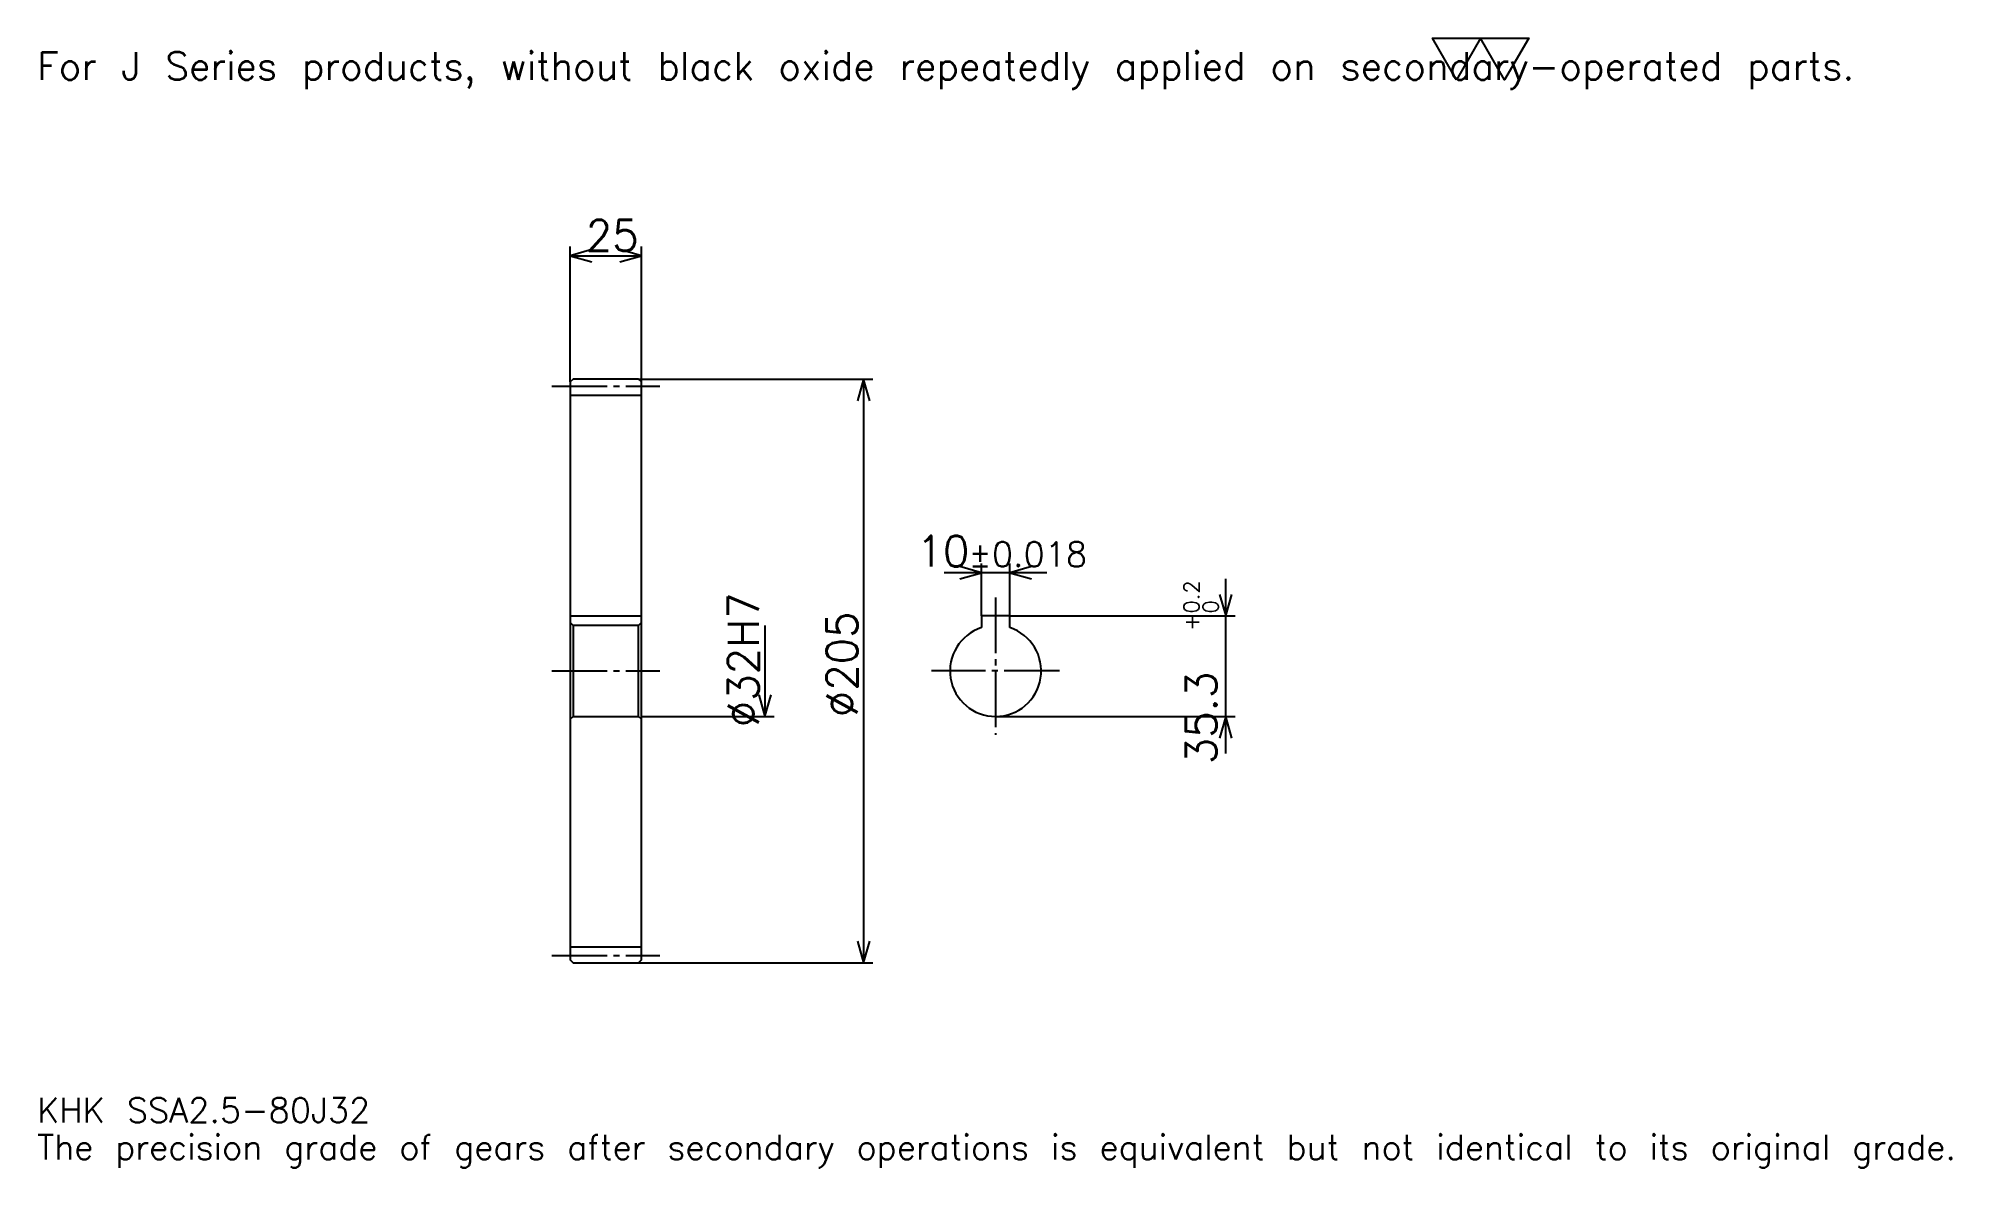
# Model space of a CAD drawing. Extents: x 22 to 694, y 8 to 405.
import ezdxf

# ---------------------------------------------------------------- set-up
doc = ezdxf.new("R2010")
doc.units = 0
doc.linetypes.add('DASHDOT', pattern=[26.005436, 19.504076, -2.16712, 2.16712, -2.16712])
doc.layers.get('0').update_dxf_attribs({"linetype": 'CONTINUOUS'})
doc.layers.add('DASHDOT', color=6, linetype='DASHDOT')
doc.styles.add('KANJI', font='TXT', dxfattribs={"bigfont": 'BIGFONT'})

msp = doc.modelspace()

# ---------------------------------------------------------------- linework, layer by layer
at = {"color": 5}
for p, q in [((208.881805, 284.976227), (208.881805, 331.569305)), ((233.881805, 284.976227), (233.881805, 331.569305)), ((208.881805, 328.318604), (233.881805, 328.318604)), ((208.881805, 283.976227), (208.881805, 284.976227)), ((232.881805, 284.976227), (233.881805, 284.976227)), ((233.881805, 284.976227), (315.148804, 284.976227)), ((233.881805, 283.976227), (233.881805, 284.976227)), ((311.898102, 284.976227), (311.898102, 79.976227)), ((376.240479, 216.94606), (340.235046, 216.94606)), ((353.237793, 201.77623), (353.237793, 220.196747)), ((363.237793, 201.77623), (363.237793, 220.196747)), ((439.086975, 153.473511), (439.086975, 214.778946)), ((363.237793, 201.77623), (442.337646, 201.77623)), ((277.224182, 198.476227), (277.224182, 166.476227)), ((233.881805, 166.476227), (280.474884, 166.476227)), ((358.237793, 166.476227), (442.337646, 166.476227)), ((232.881805, 79.976227), (233.881805, 79.976227)), ((233.881805, 79.976227), (315.148804, 79.976227))]:
    msp.add_line(p, q, dxfattribs=at)
at = {"color": 4}
for p, q in [((208.881805, 279.351227), (233.881805, 279.351227)), ((208.881805, 201.77623), (233.881805, 201.77623)), ((233.881805, 199.476227), (232.881805, 198.476227)), ((208.881805, 165.476227), (209.881805, 166.476227)), ((233.881805, 165.476227), (232.881805, 166.476227)), ((208.881805, 85.601227), (233.881805, 85.601227))]:
    msp.add_line(p, q, dxfattribs=at)
at = {"color": 7}
msp.add_lwpolyline([(520.108704, 390.081512), (511.656921, 404.731232), (545.463989, 404.731232), (537.012207, 390.081512), (528.560486, 404.731232), (520.108704, 390.081512)], dxfattribs=at)
at = {"color": 5}
for points in [[(216.466721, 330.485718), (208.881805, 328.318604), (216.466721, 326.151489)], [(226.29689, 326.151489), (233.881805, 328.318604), (226.29689, 330.485718)], [(314.065247, 277.391296), (311.898102, 284.976227), (309.730988, 277.391296)], [(345.652863, 214.778946), (353.237793, 216.94606), (345.652863, 219.11319)], [(370.822693, 219.11319), (363.237793, 216.94606), (370.822693, 214.778946)], [(436.919861, 209.361145), (439.086975, 201.77623), (441.254089, 209.361145)], [(275.057068, 174.061142), (277.224182, 166.476227), (279.391327, 174.061142)], [(441.254089, 158.891312), (439.086975, 166.476227), (436.919861, 158.891312)], [(309.730988, 87.561142), (311.898102, 79.976227), (314.065247, 87.561142)]]:
    msp.add_lwpolyline(points, dxfattribs=at)
at = {"color": 4}
for points in [[(208.881805, 165.476227), (208.881805, 80.976227), (209.881805, 79.976227), (232.881805, 79.976227), (233.881805, 80.976227), (233.881805, 283.976227), (232.881805, 284.976227), (209.881805, 284.976227), (208.881805, 283.976227), (208.881805, 165.476227)], [(363.237793, 197.674911), (363.237793, 201.77623), (353.237793, 201.77623), (353.237793, 197.674911)], [(208.881805, 199.476227), (209.881805, 198.476227), (209.881805, 166.476227), (232.881805, 166.476227), (232.881805, 198.476227), (209.881805, 198.476227)]]:
    msp.add_lwpolyline(points, dxfattribs=at)
msp.add_arc((358.237793, 182.476227), 16, 108.209957329, 71.790042671, dxfattribs=at)
at = {"layer": 'DASHDOT', "color": 7}
for p, q in [((202.380447, 282.476227), (240.383163, 282.476227)), ((358.237793, 208.277588), (358.237793, 159.974869)), ((202.380447, 182.476227), (240.383163, 182.476227)), ((380.739136, 182.476227), (335.73642, 182.476227)), ((202.380447, 82.476227), (240.383163, 82.476227))]:
    msp.add_line(p, q, dxfattribs=at)

# ---------------------------------------------------------------- texts
at = {"color": 7, "style": 'KANJI'}
for s, height, p in [('For J Series products, without black oxide repeatedly applied on secondary-operated parts.', 9.752038, (21.671196, 390.081512)), ('25', 10.835598, (214.338669, 330.052307)), ('10', 10.835598, (330.453156, 219.11319)), ('%%p0.018', 8.668478, (348.763977, 219.11319)), ('KHK SSA2.5-80J32', 8.668478, (21.671196, 23.838316)), ('The precision grade of gears after secondary operations is equivalent but not identical to its original grade.', 8.668478, (21.671196, 10.835598))]:
    msp.add_text(s, height=height, dxfattribs=at).set_placement(p)
for s, height, p in [('%%c32H7', 10.835598, (275.057068, 162.701263)), ('0.2', 5.417799, (429.768341, 202.668747)), ('%%c205', 10.835598, (309.730988, 166.222839)), ('+', 5.417799, (429.768341, 196.600815)), ('0', 5.417799, (436.48642, 202.668747)), ('35.3', 10.835598, (435.836273, 149.700058))]:
    msp.add_text(s, height=height, rotation=90, dxfattribs=at).set_placement(p)

doc.saveas('drawing.dxf')
